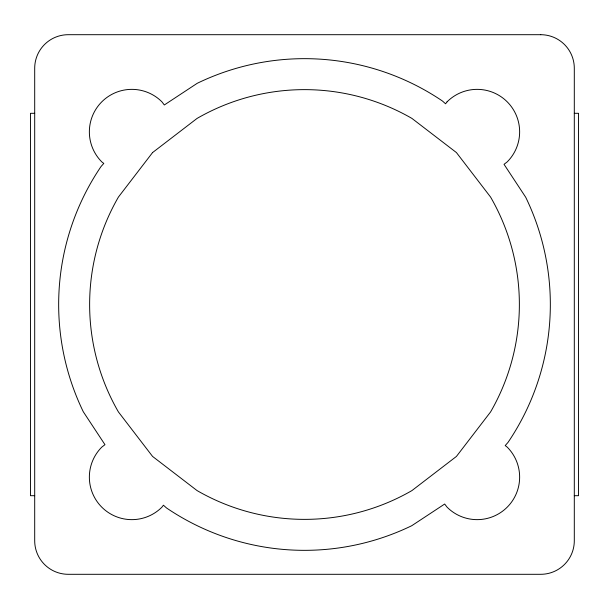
<?xml version="1.0" encoding="UTF-8"?>
<svg xmlns="http://www.w3.org/2000/svg" width="609" height="609" viewBox="0 0 609 609"><rect width="100%" height="100%" fill="white"/><g stroke="black" fill="none" stroke-linecap="round" stroke-linejoin="round"><path stroke-width="0.91" d="M34.698 113.304L30.45 113.304L30.45 495.696L34.698 495.696M574.302 113.304L578.55 113.304L578.55 495.696L574.302 495.696M152.57 152.57L118.42 197.065A214.863 214.863 0 0 0 118.42 411.935L152.57 456.43L197.065 490.58A214.863 214.863 0 0 0 411.935 490.58L456.43 456.43L490.58 411.935A214.863 214.863 0 0 0 490.58 197.065L456.43 152.57L411.935 118.42A214.863 214.863 0 0 0 197.065 118.42L152.57 152.57M447.097 101.81L445.575 103.796L442.454 101.018A245.838 245.838 0 0 0 197.255 83.288L164.323 104.969L161.903 101.81A42.485 42.485 0 0 0 101.81 101.81A42.485 42.485 0 0 0 101.81 161.903L103.796 163.425L101.018 166.546A245.838 245.838 0 0 0 83.288 411.745L104.969 444.677L101.81 447.097A42.485 42.485 0 0 0 101.81 507.19A42.485 42.485 0 0 0 161.903 507.19L163.425 505.204L166.546 507.982A245.838 245.838 0 0 0 411.745 525.712L444.677 504.031L447.097 507.19A42.485 42.485 0 0 0 507.19 507.19A42.485 42.485 0 0 0 507.19 447.097L505.204 445.575L507.982 442.454A245.838 245.838 0 0 0 525.712 197.255L504.031 164.323L507.19 161.903A42.485 42.485 0 0 0 507.19 101.81A42.485 42.485 0 0 0 447.097 101.81M540.746 34.698L68.254 34.698A33.556 33.556 0 0 0 34.698 68.254L34.698 540.746A33.556 33.556 0 0 0 68.254 574.302L540.746 574.302A33.556 33.556 0 0 0 574.302 540.746L574.302 68.254A33.556 33.556 0 0 0 540.746 34.698"/></g></svg>
